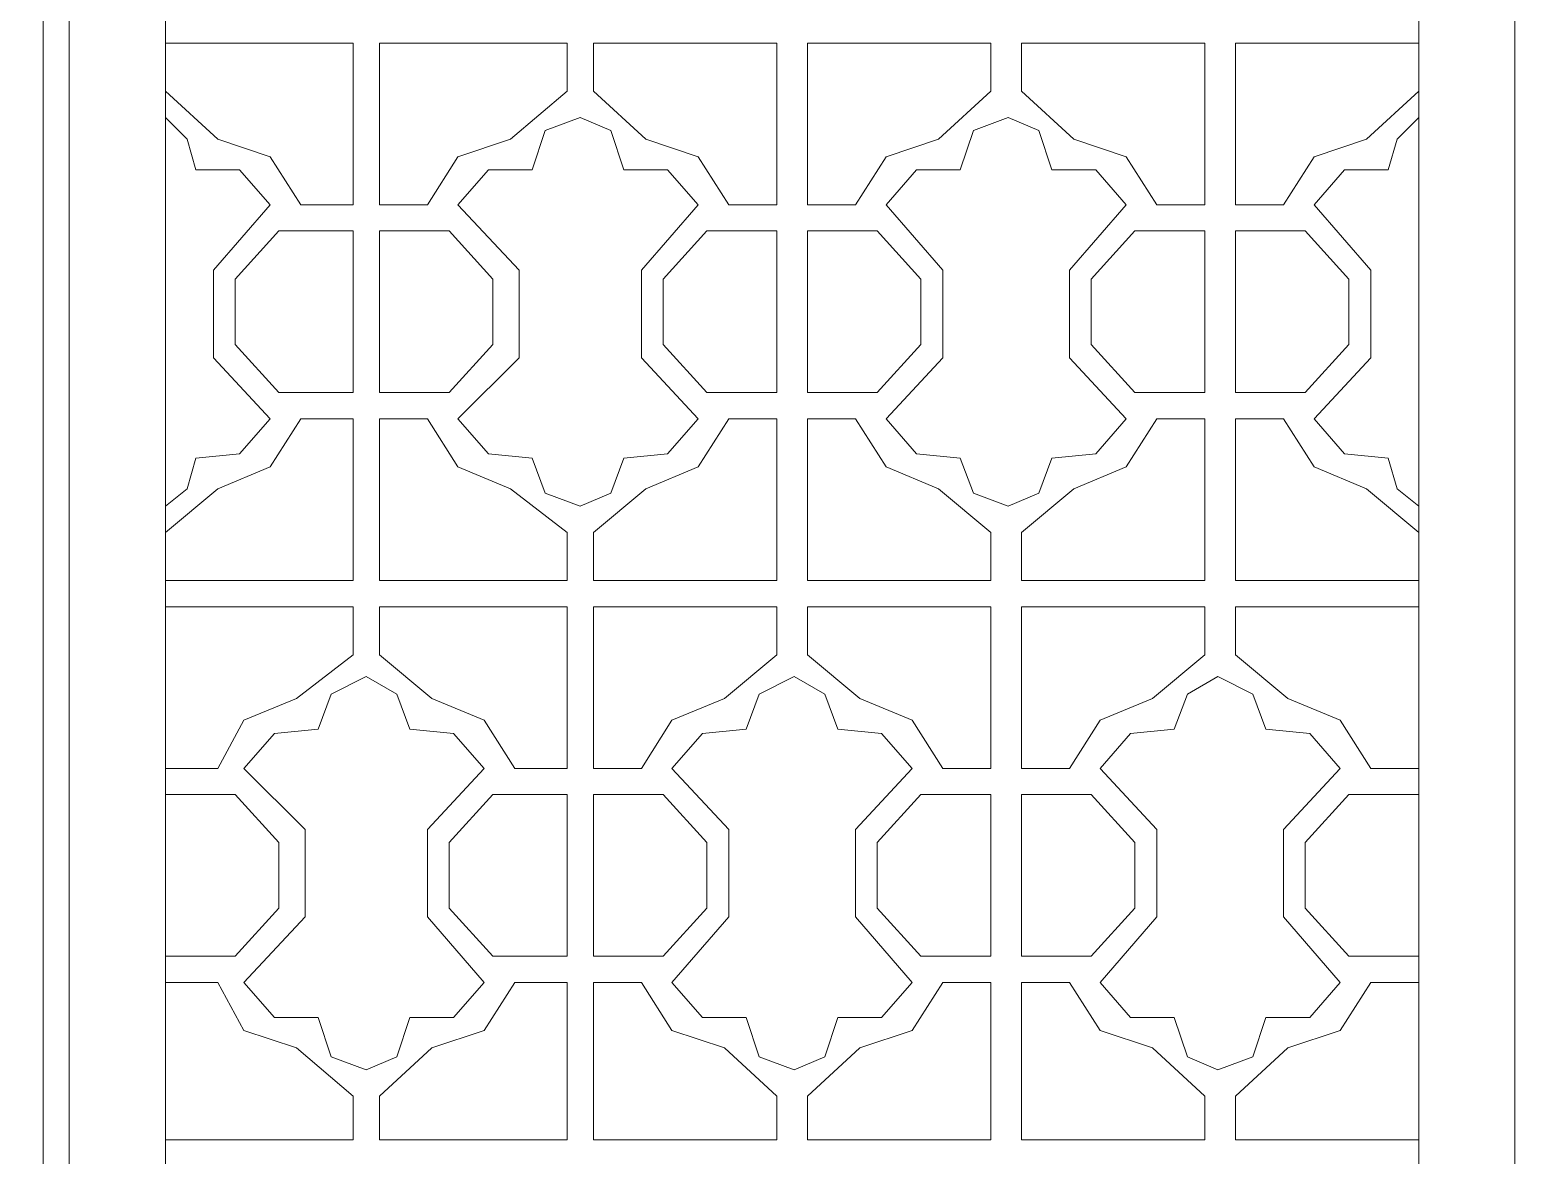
# Model space of a CAD drawing. Header units: centimetres. Extents: x -9.2 to 10.9, y -11.6 to 10.5.
# Drawn here: x -2.19 to 3.8, y -4.84 to -0.34 of the extents above; entities that cross this region are included whole.
import ezdxf

# ---------------------------------------------------------------- set-up
doc = ezdxf.new("R2010")
doc.units = ezdxf.units.CM
doc.header["$MEASUREMENT"] = 0
doc.layers.add('layer 1', color=7, linetype='Continuous')

msp = doc.modelspace()

# ---------------------------------------------------------------- linework, layer by layer
at = {"layer": 'layer 1', "color": 250, "lineweight": 0}
for points, knots in [([(-9.19759, 10.45281), (-9.19759, 10.45281), (10.90362, 10.45281), (10.90362, 10.45281), (10.90362, 10.45281), (10.90362, 10.45281), (10.90362, -11.56967), (10.90362, -11.56967), (10.90362, -11.56967), (10.90362, -11.56967), (-9.19759, -11.56967), (-9.19759, -11.56967), (-9.19759, -11.56967), (-9.19759, -11.56967), (-9.19759, 10.45281), (-9.19759, 10.45281)], [0, 0, 0, 0, 0.25, 0.25, 0.25, 0.25, 0.5, 0.5, 0.5, 0.5, 0.75, 0.75, 0.75, 0.75, 1, 1, 1, 1]), ([(-8.98821, 10.2432), (-8.98821, 10.2432), (10.69401, 10.2432), (10.69401, 10.2432), (10.69401, 10.2432), (10.69401, 10.2432), (10.69401, -11.36006), (10.69401, -11.36006), (10.69401, -11.36006), (10.69401, -11.36006), (-8.98821, -11.36006), (-8.98821, -11.36006), (-8.98821, -11.36006), (-8.98821, -11.36006), (-8.98821, 10.2432), (-8.98821, 10.2432)], [0, 0, 0, 0, 0.25, 0.25, 0.25, 0.25, 0.5, 0.5, 0.5, 0.5, 0.75, 0.75, 0.75, 0.75, 1, 1, 1, 1]), ([(-8.34187, 9.59709), (-8.34187, 9.59709), (10.0479, 9.59709), (10.0479, 9.59709), (10.0479, 9.59709), (10.0479, 9.59709), (10.0479, -10.71372), (10.0479, -10.71372), (10.0479, -10.71372), (10.0479, -10.71372), (-8.34187, -10.71372), (-8.34187, -10.71372), (-8.34187, -10.71372), (-8.34187, -10.71372), (-8.34187, 9.59709), (-8.34187, 9.59709)], [0, 0, 0, 0, 0.25, 0.25, 0.25, 0.25, 0.5, 0.5, 0.5, 0.5, 0.75, 0.75, 0.75, 0.75, 1, 1, 1, 1]), ([(-2.14223, -10.50434), (-2.14223, -10.50434), (-2.14223, 9.38748), (-2.14223, 9.38748), (-2.14223, 9.38748), (-2.14223, 9.38748), (-8.13249, 9.38748), (-8.13249, 9.38748), (-8.13249, 9.38748), (-8.13249, 9.38748), (-8.13249, -10.50434), (-8.13249, -10.50434), (-8.13249, -10.50434), (-8.13249, -10.50434), (-2.14223, -10.50434), (-2.14223, -10.50434)], [0, 0, 0, 0, 0.25, 0.25, 0.25, 0.25, 0.5, 0.5, 0.5, 0.5, 0.75, 0.75, 0.75, 0.75, 1, 1, 1, 1]), ([(-2.14223, -10.50434), (-2.14223, -10.50434), (-2.14223, 9.38748), (-2.14223, 9.38748), (-2.14223, 9.38748), (-2.14223, 9.38748), (3.84803, 9.38748), (3.84803, 9.38748), (3.84803, 9.38748), (3.84803, 9.38748), (3.84803, -10.50434), (3.84803, -10.50434), (3.84803, -10.50434), (3.84803, -10.50434), (-2.14223, -10.50434), (-2.14223, -10.50434)], [0, 0, 0, 0, 0.25, 0.25, 0.25, 0.25, 0.5, 0.5, 0.5, 0.5, 0.75, 0.75, 0.75, 0.75, 1, 1, 1, 1]), ([(3.74322, -10.39953), (3.74322, -10.39953), (-2.03742, -10.39953), (-2.03742, -10.39953), (-2.03742, -10.39953), (-2.03742, -10.39953), (-2.03742, 9.28268), (-2.03742, 9.28268), (-2.03742, 9.28268), (-2.03742, 9.28268), (3.74322, 9.28268), (3.74322, 9.28268), (3.74322, 9.28268), (3.74322, 9.28268), (3.74322, -10.39953), (3.74322, -10.39953)], [0, 0, 0, 0, 0.25, 0.25, 0.25, 0.25, 0.5, 0.5, 0.5, 0.5, 0.75, 0.75, 0.75, 0.75, 1, 1, 1, 1]), ([(-1.65321, -1.1435), (-1.65321, -1.1435), (-1.65321, 7.08222), (-1.65321, 7.08222), (-1.65321, 7.08222), (-1.65321, 7.08222), (3.35901, 7.08222), (3.35901, 7.08222), (3.35901, 7.08222), (3.35901, 7.08222), (3.35901, -1.1435), (3.35901, -1.1435), (3.35901, -1.1435), (3.35901, -1.1435), (3.35901, -10.03283), (3.35901, -10.03283), (3.35901, -10.03283), (3.35901, -10.03283), (-1.65321, -10.03283), (-1.65321, -10.03283), (-1.65321, -10.03283), (-1.65321, -10.03283), (-1.65321, -1.1435), (-1.65321, -1.1435)], [0, 0, 0, 0, 0.1666667, 0.1666667, 0.1666667, 0.1666667, 0.3333333, 0.3333333, 0.3333333, 0.3333333, 0.5, 0.5, 0.5, 0.5, 0.6666667, 0.6666667, 0.6666667, 0.6666667, 0.8333333, 0.8333333, 0.8333333, 0.8333333, 1, 1, 1, 1]), ([(-1.65321, -0.39258), (-1.65321, -0.39258), (-0.9023, -0.39258), (-0.9023, -0.39258), (-0.9023, -0.39258), (-0.9023, -0.39258), (-0.9023, -1.03869), (-0.9023, -1.03869), (-0.9023, -1.03869), (-0.9023, -1.03869), (-1.11169, -1.03869), (-1.11169, -1.03869), (-1.11169, -1.03869), (-1.11169, -1.03869), (-1.234, -0.84659), (-1.234, -0.84659), (-1.234, -0.84659), (-1.234, -0.84659), (-1.4436, -0.77679), (-1.4436, -0.77679), (-1.4436, -0.77679), (-1.4436, -0.77679), (-1.65321, -0.58469), (-1.65321, -0.58469)], [0, 0, 0, 0, 0.1666667, 0.1666667, 0.1666667, 0.1666667, 0.3333333, 0.3333333, 0.3333333, 0.3333333, 0.5, 0.5, 0.5, 0.5, 0.6666667, 0.6666667, 0.6666667, 0.6666667, 0.8333333, 0.8333333, 0.8333333, 0.8333333, 1, 1, 1, 1]), ([(3.35901, -0.39258), (3.35901, -0.39258), (2.6256, -0.39258), (2.6256, -0.39258), (2.6256, -0.39258), (2.6256, -0.39258), (2.6256, -1.03869), (2.6256, -1.03869), (2.6256, -1.03869), (2.6256, -1.03869), (2.81771, -1.03869), (2.81771, -1.03869)], [0, 0, 0, 0, 0.3333333, 0.3333333, 0.3333333, 0.3333333, 0.6666667, 0.6666667, 0.6666667, 0.6666667, 1, 1, 1, 1]), ([(-1.234, -1.03869), (-1.234, -1.03869), (-1.35631, -0.89888), (-1.35631, -0.89888), (-1.35631, -0.89888), (-1.35631, -0.89888), (-1.5309, -0.89888), (-1.5309, -0.89888), (-1.5309, -0.89888), (-1.5309, -0.89888), (-1.56591, -0.77679), (-1.56591, -0.77679), (-1.56591, -0.77679), (-1.56591, -0.77679), (-1.65321, -0.68949), (-1.65321, -0.68949)], [0, 0, 0, 0, 0.25, 0.25, 0.25, 0.25, 0.5, 0.5, 0.5, 0.5, 0.75, 0.75, 0.75, 0.75, 1, 1, 1, 1]), ([(0.00593, -0.68949), (0.00593, -0.68949), (-0.13388, -0.74178), (-0.13388, -0.74178), (-0.13388, -0.74178), (-0.13388, -0.74178), (-0.18617, -0.89888), (-0.18617, -0.89888)], [0, 0, 0, 0, 0.5, 0.5, 0.5, 0.5, 1, 1, 1, 1]), ([(0.18053, -0.89888), (0.18053, -0.89888), (0.12824, -0.74178), (0.12824, -0.74178), (0.12824, -0.74178), (0.12824, -0.74178), (0.00593, -0.68949), (0.00593, -0.68949)], [0, 0, 0, 0, 0.5, 0.5, 0.5, 0.5, 1, 1, 1, 1]), ([(1.71737, -0.68949), (1.71737, -0.68949), (1.57778, -0.74178), (1.57778, -0.74178), (1.57778, -0.74178), (1.57778, -0.74178), (1.52527, -0.89888), (1.52527, -0.89888)], [0, 0, 0, 0, 0.5, 0.5, 0.5, 0.5, 1, 1, 1, 1]), ([(1.89197, -0.89888), (1.89197, -0.89888), (1.83968, -0.74178), (1.83968, -0.74178), (1.83968, -0.74178), (1.83968, -0.74178), (1.71737, -0.68949), (1.71737, -0.68949)], [0, 0, 0, 0, 0.5, 0.5, 0.5, 0.5, 1, 1, 1, 1]), ([(3.35901, -0.68949), (3.35901, -0.68949), (3.27171, -0.77679), (3.27171, -0.77679), (3.27171, -0.77679), (3.27171, -0.77679), (3.2367, -0.89888), (3.2367, -0.89888)], [0, 0, 0, 0, 0.5, 0.5, 0.5, 0.5, 1, 1, 1, 1]), ([(-0.27347, -0.77679), (-0.27347, -0.77679), (-0.48308, -0.84659), (-0.48308, -0.84659), (-0.48308, -0.84659), (-0.48308, -0.84659), (-0.60539, -1.03869), (-0.60539, -1.03869)], [0, 0, 0, 0, 0.5, 0.5, 0.5, 0.5, 1, 1, 1, 1]), ([(0.59975, -1.03869), (0.59975, -1.03869), (0.47744, -0.84659), (0.47744, -0.84659), (0.47744, -0.84659), (0.47744, -0.84659), (0.26783, -0.77679), (0.26783, -0.77679)], [0, 0, 0, 0, 0.5, 0.5, 0.5, 0.5, 1, 1, 1, 1]), ([(1.43797, -0.77679), (1.43797, -0.77679), (1.22836, -0.84659), (1.22836, -0.84659), (1.22836, -0.84659), (1.22836, -0.84659), (1.10605, -1.03869), (1.10605, -1.03869)], [0, 0, 0, 0, 0.5, 0.5, 0.5, 0.5, 1, 1, 1, 1]), ([(2.31119, -1.03869), (2.31119, -1.03869), (2.18888, -0.84659), (2.18888, -0.84659), (2.18888, -0.84659), (2.18888, -0.84659), (1.97927, -0.77679), (1.97927, -0.77679)], [0, 0, 0, 0, 0.5, 0.5, 0.5, 0.5, 1, 1, 1, 1]), ([(3.1494, -0.77679), (3.1494, -0.77679), (2.9398, -0.84659), (2.9398, -0.84659), (2.9398, -0.84659), (2.9398, -0.84659), (2.81771, -1.03869), (2.81771, -1.03869)], [0, 0, 0, 0, 0.5, 0.5, 0.5, 0.5, 1, 1, 1, 1]), ([(-0.18617, -0.89888), (-0.18617, -0.89888), (-0.36077, -0.89888), (-0.36077, -0.89888), (-0.36077, -0.89888), (-0.36077, -0.89888), (-0.48308, -1.03869), (-0.48308, -1.03869)], [0, 0, 0, 0, 0.5, 0.5, 0.5, 0.5, 1, 1, 1, 1]), ([(0.47744, -1.03869), (0.47744, -1.03869), (0.35513, -0.89888), (0.35513, -0.89888), (0.35513, -0.89888), (0.35513, -0.89888), (0.18053, -0.89888), (0.18053, -0.89888)], [0, 0, 0, 0, 0.5, 0.5, 0.5, 0.5, 1, 1, 1, 1]), ([(1.52527, -0.89888), (1.52527, -0.89888), (1.35067, -0.89888), (1.35067, -0.89888), (1.35067, -0.89888), (1.35067, -0.89888), (1.22836, -1.03869), (1.22836, -1.03869)], [0, 0, 0, 0, 0.5, 0.5, 0.5, 0.5, 1, 1, 1, 1]), ([(2.18888, -1.03869), (2.18888, -1.03869), (2.0668, -0.89888), (2.0668, -0.89888), (2.0668, -0.89888), (2.0668, -0.89888), (1.89197, -0.89888), (1.89197, -0.89888)], [0, 0, 0, 0, 0.5, 0.5, 0.5, 0.5, 1, 1, 1, 1]), ([(3.2367, -0.89888), (3.2367, -0.89888), (3.0621, -0.89888), (3.0621, -0.89888), (3.0621, -0.89888), (3.0621, -0.89888), (2.9398, -1.03869), (2.9398, -1.03869)], [0, 0, 0, 0, 0.5, 0.5, 0.5, 0.5, 1, 1, 1, 1]), ([(-1.234, -1.03869), (-1.234, -1.03869), (-1.46111, -1.30059), (-1.46111, -1.30059), (-1.46111, -1.30059), (-1.46111, -1.30059), (-1.46111, -1.65001), (-1.46111, -1.65001), (-1.46111, -1.65001), (-1.46111, -1.65001), (-1.234, -1.89441), (-1.234, -1.89441)], [0, 0, 0, 0, 0.3333333, 0.3333333, 0.3333333, 0.3333333, 0.6666667, 0.6666667, 0.6666667, 0.6666667, 1, 1, 1, 1]), ([(-0.48308, -1.89441), (-0.48308, -1.89441), (-0.23869, -1.65001), (-0.23869, -1.65001), (-0.23869, -1.65001), (-0.23869, -1.65001), (-0.23869, -1.30059), (-0.23869, -1.30059), (-0.23869, -1.30059), (-0.23869, -1.30059), (-0.48308, -1.03869), (-0.48308, -1.03869)], [0, 0, 0, 0, 0.3333333, 0.3333333, 0.3333333, 0.3333333, 0.6666667, 0.6666667, 0.6666667, 0.6666667, 1, 1, 1, 1]), ([(0.47744, -1.03869), (0.47744, -1.03869), (0.25033, -1.30059), (0.25033, -1.30059), (0.25033, -1.30059), (0.25033, -1.30059), (0.25033, -1.65001), (0.25033, -1.65001), (0.25033, -1.65001), (0.25033, -1.65001), (0.47744, -1.89441), (0.47744, -1.89441)], [0, 0, 0, 0, 0.3333333, 0.3333333, 0.3333333, 0.3333333, 0.6666667, 0.6666667, 0.6666667, 0.6666667, 1, 1, 1, 1]), ([(1.22836, -1.89441), (1.22836, -1.89441), (1.45547, -1.65001), (1.45547, -1.65001), (1.45547, -1.65001), (1.45547, -1.65001), (1.45547, -1.30059), (1.45547, -1.30059), (1.45547, -1.30059), (1.45547, -1.30059), (1.22836, -1.03869), (1.22836, -1.03869)], [0, 0, 0, 0, 0.3333333, 0.3333333, 0.3333333, 0.3333333, 0.6666667, 0.6666667, 0.6666667, 0.6666667, 1, 1, 1, 1]), ([(2.18888, -1.03869), (2.18888, -1.03869), (1.96199, -1.30059), (1.96199, -1.30059), (1.96199, -1.30059), (1.96199, -1.30059), (1.96199, -1.65001), (1.96199, -1.65001), (1.96199, -1.65001), (1.96199, -1.65001), (2.18888, -1.89441), (2.18888, -1.89441)], [0, 0, 0, 0, 0.3333333, 0.3333333, 0.3333333, 0.3333333, 0.6666667, 0.6666667, 0.6666667, 0.6666667, 1, 1, 1, 1]), ([(2.9398, -1.89441), (2.9398, -1.89441), (3.16691, -1.65001), (3.16691, -1.65001), (3.16691, -1.65001), (3.16691, -1.65001), (3.16691, -1.30059), (3.16691, -1.30059), (3.16691, -1.30059), (3.16691, -1.30059), (2.9398, -1.03869), (2.9398, -1.03869)], [0, 0, 0, 0, 0.3333333, 0.3333333, 0.3333333, 0.3333333, 0.6666667, 0.6666667, 0.6666667, 0.6666667, 1, 1, 1, 1]), ([(-1.19921, -1.1435), (-1.19921, -1.1435), (-1.37381, -1.3356), (-1.37381, -1.3356), (-1.37381, -1.3356), (-1.37381, -1.3356), (-1.37381, -1.5975), (-1.37381, -1.5975), (-1.37381, -1.5975), (-1.37381, -1.5975), (-1.19921, -1.78961), (-1.19921, -1.78961)], [0, 0, 0, 0, 0.3333333, 0.3333333, 0.3333333, 0.3333333, 0.6666667, 0.6666667, 0.6666667, 0.6666667, 1, 1, 1, 1]), ([(-0.51809, -1.78961), (-0.51809, -1.78961), (-0.34327, -1.5975), (-0.34327, -1.5975), (-0.34327, -1.5975), (-0.34327, -1.5975), (-0.34327, -1.3356), (-0.34327, -1.3356), (-0.34327, -1.3356), (-0.34327, -1.3356), (-0.51809, -1.1435), (-0.51809, -1.1435)], [0, 0, 0, 0, 0.3333333, 0.3333333, 0.3333333, 0.3333333, 0.6666667, 0.6666667, 0.6666667, 0.6666667, 1, 1, 1, 1]), ([(0.51245, -1.1435), (0.51245, -1.1435), (0.33763, -1.3356), (0.33763, -1.3356), (0.33763, -1.3356), (0.33763, -1.3356), (0.33763, -1.5975), (0.33763, -1.5975), (0.33763, -1.5975), (0.33763, -1.5975), (0.51245, -1.78961), (0.51245, -1.78961)], [0, 0, 0, 0, 0.3333333, 0.3333333, 0.3333333, 0.3333333, 0.6666667, 0.6666667, 0.6666667, 0.6666667, 1, 1, 1, 1]), ([(1.19357, -1.78961), (1.19357, -1.78961), (1.36817, -1.5975), (1.36817, -1.5975), (1.36817, -1.5975), (1.36817, -1.5975), (1.36817, -1.3356), (1.36817, -1.3356), (1.36817, -1.3356), (1.36817, -1.3356), (1.19357, -1.1435), (1.19357, -1.1435)], [0, 0, 0, 0, 0.3333333, 0.3333333, 0.3333333, 0.3333333, 0.6666667, 0.6666667, 0.6666667, 0.6666667, 1, 1, 1, 1]), ([(2.22389, -1.1435), (2.22389, -1.1435), (2.04929, -1.3356), (2.04929, -1.3356), (2.04929, -1.3356), (2.04929, -1.3356), (2.04929, -1.5975), (2.04929, -1.5975), (2.04929, -1.5975), (2.04929, -1.5975), (2.22389, -1.78961), (2.22389, -1.78961)], [0, 0, 0, 0, 0.3333333, 0.3333333, 0.3333333, 0.3333333, 0.6666667, 0.6666667, 0.6666667, 0.6666667, 1, 1, 1, 1]), ([(2.90501, -1.78961), (2.90501, -1.78961), (3.07961, -1.5975), (3.07961, -1.5975), (3.07961, -1.5975), (3.07961, -1.5975), (3.07961, -1.3356), (3.07961, -1.3356), (3.07961, -1.3356), (3.07961, -1.3356), (2.90501, -1.1435), (2.90501, -1.1435)], [0, 0, 0, 0, 0.3333333, 0.3333333, 0.3333333, 0.3333333, 0.6666667, 0.6666667, 0.6666667, 0.6666667, 1, 1, 1, 1]), ([(-1.65321, -2.34841), (-1.65321, -2.34841), (-1.4436, -2.17381), (-1.4436, -2.17381), (-1.4436, -2.17381), (-1.4436, -2.17381), (-1.234, -2.08651), (-1.234, -2.08651), (-1.234, -2.08651), (-1.234, -2.08651), (-1.11169, -1.89441), (-1.11169, -1.89441), (-1.11169, -1.89441), (-1.11169, -1.89441), (-0.9023, -1.89441), (-0.9023, -1.89441), (-0.9023, -1.89441), (-0.9023, -1.89441), (-0.9023, -2.54052), (-0.9023, -2.54052), (-0.9023, -2.54052), (-0.9023, -2.54052), (-1.65321, -2.54052), (-1.65321, -2.54052)], [0, 0, 0, 0, 0.1666667, 0.1666667, 0.1666667, 0.1666667, 0.3333333, 0.3333333, 0.3333333, 0.3333333, 0.5, 0.5, 0.5, 0.5, 0.6666667, 0.6666667, 0.6666667, 0.6666667, 0.8333333, 0.8333333, 0.8333333, 0.8333333, 1, 1, 1, 1]), ([(-1.65321, -2.24361), (-1.65321, -2.24361), (-1.56591, -2.17381), (-1.56591, -2.17381), (-1.56591, -2.17381), (-1.56591, -2.17381), (-1.5309, -2.0515), (-1.5309, -2.0515), (-1.5309, -2.0515), (-1.5309, -2.0515), (-1.35631, -2.03422), (-1.35631, -2.03422), (-1.35631, -2.03422), (-1.35631, -2.03422), (-1.234, -1.89441), (-1.234, -1.89441)], [0, 0, 0, 0, 0.25, 0.25, 0.25, 0.25, 0.5, 0.5, 0.5, 0.5, 0.75, 0.75, 0.75, 0.75, 1, 1, 1, 1]), ([(-0.60539, -1.89441), (-0.60539, -1.89441), (-0.48308, -2.08651), (-0.48308, -2.08651), (-0.48308, -2.08651), (-0.48308, -2.08651), (-0.27347, -2.17381), (-0.27347, -2.17381)], [0, 0, 0, 0, 0.5, 0.5, 0.5, 0.5, 1, 1, 1, 1]), ([(-0.48308, -1.89441), (-0.48308, -1.89441), (-0.36077, -2.03422), (-0.36077, -2.03422), (-0.36077, -2.03422), (-0.36077, -2.03422), (-0.18617, -2.0515), (-0.18617, -2.0515)], [0, 0, 0, 0, 0.5, 0.5, 0.5, 0.5, 1, 1, 1, 1]), ([(0.18053, -2.0515), (0.18053, -2.0515), (0.35513, -2.03422), (0.35513, -2.03422), (0.35513, -2.03422), (0.35513, -2.03422), (0.47744, -1.89441), (0.47744, -1.89441)], [0, 0, 0, 0, 0.5, 0.5, 0.5, 0.5, 1, 1, 1, 1]), ([(0.26783, -2.17381), (0.26783, -2.17381), (0.47744, -2.08651), (0.47744, -2.08651), (0.47744, -2.08651), (0.47744, -2.08651), (0.59975, -1.89441), (0.59975, -1.89441)], [0, 0, 0, 0, 0.5, 0.5, 0.5, 0.5, 1, 1, 1, 1]), ([(1.10605, -1.89441), (1.10605, -1.89441), (1.22836, -2.08651), (1.22836, -2.08651), (1.22836, -2.08651), (1.22836, -2.08651), (1.43797, -2.17381), (1.43797, -2.17381)], [0, 0, 0, 0, 0.5, 0.5, 0.5, 0.5, 1, 1, 1, 1]), ([(1.22836, -1.89441), (1.22836, -1.89441), (1.35067, -2.03422), (1.35067, -2.03422), (1.35067, -2.03422), (1.35067, -2.03422), (1.52527, -2.0515), (1.52527, -2.0515)], [0, 0, 0, 0, 0.5, 0.5, 0.5, 0.5, 1, 1, 1, 1]), ([(1.89197, -2.0515), (1.89197, -2.0515), (2.0668, -2.03422), (2.0668, -2.03422), (2.0668, -2.03422), (2.0668, -2.03422), (2.18888, -1.89441), (2.18888, -1.89441)], [0, 0, 0, 0, 0.5, 0.5, 0.5, 0.5, 1, 1, 1, 1]), ([(1.97927, -2.17381), (1.97927, -2.17381), (2.18888, -2.08651), (2.18888, -2.08651), (2.18888, -2.08651), (2.18888, -2.08651), (2.31119, -1.89441), (2.31119, -1.89441)], [0, 0, 0, 0, 0.5, 0.5, 0.5, 0.5, 1, 1, 1, 1]), ([(2.81771, -1.89441), (2.81771, -1.89441), (2.6256, -1.89441), (2.6256, -1.89441), (2.6256, -1.89441), (2.6256, -1.89441), (2.6256, -2.54052), (2.6256, -2.54052), (2.6256, -2.54052), (2.6256, -2.54052), (3.35901, -2.54052), (3.35901, -2.54052)], [0, 0, 0, 0, 0.3333333, 0.3333333, 0.3333333, 0.3333333, 0.6666667, 0.6666667, 0.6666667, 0.6666667, 1, 1, 1, 1]), ([(2.81771, -1.89441), (2.81771, -1.89441), (2.9398, -2.08651), (2.9398, -2.08651), (2.9398, -2.08651), (2.9398, -2.08651), (3.1494, -2.17381), (3.1494, -2.17381)], [0, 0, 0, 0, 0.5, 0.5, 0.5, 0.5, 1, 1, 1, 1]), ([(2.9398, -1.89441), (2.9398, -1.89441), (3.0621, -2.03422), (3.0621, -2.03422), (3.0621, -2.03422), (3.0621, -2.03422), (3.2367, -2.0515), (3.2367, -2.0515)], [0, 0, 0, 0, 0.5, 0.5, 0.5, 0.5, 1, 1, 1, 1]), ([(-0.18617, -2.0515), (-0.18617, -2.0515), (-0.13388, -2.19132), (-0.13388, -2.19132), (-0.13388, -2.19132), (-0.13388, -2.19132), (0.00593, -2.24361), (0.00593, -2.24361)], [0, 0, 0, 0, 0.5, 0.5, 0.5, 0.5, 1, 1, 1, 1]), ([(0.00593, -2.24361), (0.00593, -2.24361), (0.12824, -2.19132), (0.12824, -2.19132), (0.12824, -2.19132), (0.12824, -2.19132), (0.18053, -2.0515), (0.18053, -2.0515)], [0, 0, 0, 0, 0.5, 0.5, 0.5, 0.5, 1, 1, 1, 1]), ([(1.52527, -2.0515), (1.52527, -2.0515), (1.57778, -2.19132), (1.57778, -2.19132), (1.57778, -2.19132), (1.57778, -2.19132), (1.71737, -2.24361), (1.71737, -2.24361)], [0, 0, 0, 0, 0.5, 0.5, 0.5, 0.5, 1, 1, 1, 1]), ([(1.71737, -2.24361), (1.71737, -2.24361), (1.83968, -2.19132), (1.83968, -2.19132), (1.83968, -2.19132), (1.83968, -2.19132), (1.89197, -2.0515), (1.89197, -2.0515)], [0, 0, 0, 0, 0.5, 0.5, 0.5, 0.5, 1, 1, 1, 1]), ([(3.2367, -2.0515), (3.2367, -2.0515), (3.27171, -2.17381), (3.27171, -2.17381), (3.27171, -2.17381), (3.27171, -2.17381), (3.35901, -2.24361), (3.35901, -2.24361)], [0, 0, 0, 0, 0.5, 0.5, 0.5, 0.5, 1, 1, 1, 1]), ([(-0.84979, -2.92473), (-0.84979, -2.92473), (-0.9896, -2.99475), (-0.9896, -2.99475), (-0.9896, -2.99475), (-0.9896, -2.99475), (-1.04189, -3.13434), (-1.04189, -3.13434)], [0, 0, 0, 0, 0.5, 0.5, 0.5, 0.5, 1, 1, 1, 1]), ([(-0.67519, -3.13434), (-0.67519, -3.13434), (-0.72748, -2.99475), (-0.72748, -2.99475), (-0.72748, -2.99475), (-0.72748, -2.99475), (-0.84979, -2.92473), (-0.84979, -2.92473)], [0, 0, 0, 0, 0.5, 0.5, 0.5, 0.5, 1, 1, 1, 1]), ([(0.86165, -2.92473), (0.86165, -2.92473), (0.72184, -2.99475), (0.72184, -2.99475), (0.72184, -2.99475), (0.72184, -2.99475), (0.66955, -3.13434), (0.66955, -3.13434)], [0, 0, 0, 0, 0.5, 0.5, 0.5, 0.5, 1, 1, 1, 1]), ([(1.03625, -3.13434), (1.03625, -3.13434), (0.98396, -2.99475), (0.98396, -2.99475), (0.98396, -2.99475), (0.98396, -2.99475), (0.86165, -2.92473), (0.86165, -2.92473)], [0, 0, 0, 0, 0.5, 0.5, 0.5, 0.5, 1, 1, 1, 1]), ([(2.55559, -2.92473), (2.55559, -2.92473), (2.4335, -2.99475), (2.4335, -2.99475), (2.4335, -2.99475), (2.4335, -2.99475), (2.38099, -3.13434), (2.38099, -3.13434)], [0, 0, 0, 0, 0.5, 0.5, 0.5, 0.5, 1, 1, 1, 1]), ([(2.74769, -3.13434), (2.74769, -3.13434), (2.6954, -2.99475), (2.6954, -2.99475), (2.6954, -2.99475), (2.6954, -2.99475), (2.55559, -2.92473), (2.55559, -2.92473)], [0, 0, 0, 0, 0.5, 0.5, 0.5, 0.5, 1, 1, 1, 1]), ([(-1.12919, -3.01203), (-1.12919, -3.01203), (-1.3388, -3.09955), (-1.3388, -3.09955), (-1.3388, -3.09955), (-1.3388, -3.09955), (-1.4436, -3.29166), (-1.4436, -3.29166)], [0, 0, 0, 0, 0.5, 0.5, 0.5, 0.5, 1, 1, 1, 1]), ([(-0.25597, -3.29166), (-0.25597, -3.29166), (-0.37828, -3.09955), (-0.37828, -3.09955), (-0.37828, -3.09955), (-0.37828, -3.09955), (-0.58789, -3.01203), (-0.58789, -3.01203)], [0, 0, 0, 0, 0.5, 0.5, 0.5, 0.5, 1, 1, 1, 1]), ([(0.58225, -3.01203), (0.58225, -3.01203), (0.37264, -3.09955), (0.37264, -3.09955), (0.37264, -3.09955), (0.37264, -3.09955), (0.25033, -3.29166), (0.25033, -3.29166)], [0, 0, 0, 0, 0.5, 0.5, 0.5, 0.5, 1, 1, 1, 1]), ([(1.45547, -3.29166), (1.45547, -3.29166), (1.33316, -3.09955), (1.33316, -3.09955), (1.33316, -3.09955), (1.33316, -3.09955), (1.12355, -3.01203), (1.12355, -3.01203)], [0, 0, 0, 0, 0.5, 0.5, 0.5, 0.5, 1, 1, 1, 1]), ([(2.29369, -3.01203), (2.29369, -3.01203), (2.08408, -3.09955), (2.08408, -3.09955), (2.08408, -3.09955), (2.08408, -3.09955), (1.96199, -3.29166), (1.96199, -3.29166)], [0, 0, 0, 0, 0.5, 0.5, 0.5, 0.5, 1, 1, 1, 1]), ([(3.16691, -3.29166), (3.16691, -3.29166), (3.0446, -3.09955), (3.0446, -3.09955), (3.0446, -3.09955), (3.0446, -3.09955), (2.83521, -3.01203), (2.83521, -3.01203)], [0, 0, 0, 0, 0.5, 0.5, 0.5, 0.5, 1, 1, 1, 1]), ([(-1.04189, -3.13434), (-1.04189, -3.13434), (-1.21649, -3.15184), (-1.21649, -3.15184), (-1.21649, -3.15184), (-1.21649, -3.15184), (-1.3388, -3.29166), (-1.3388, -3.29166)], [0, 0, 0, 0, 0.5, 0.5, 0.5, 0.5, 1, 1, 1, 1]), ([(-0.37828, -3.29166), (-0.37828, -3.29166), (-0.50059, -3.15184), (-0.50059, -3.15184), (-0.50059, -3.15184), (-0.50059, -3.15184), (-0.67519, -3.13434), (-0.67519, -3.13434)], [0, 0, 0, 0, 0.5, 0.5, 0.5, 0.5, 1, 1, 1, 1]), ([(0.66955, -3.13434), (0.66955, -3.13434), (0.49495, -3.15184), (0.49495, -3.15184), (0.49495, -3.15184), (0.49495, -3.15184), (0.37264, -3.29166), (0.37264, -3.29166)], [0, 0, 0, 0, 0.5, 0.5, 0.5, 0.5, 1, 1, 1, 1]), ([(1.33316, -3.29166), (1.33316, -3.29166), (1.21085, -3.15184), (1.21085, -3.15184), (1.21085, -3.15184), (1.21085, -3.15184), (1.03625, -3.13434), (1.03625, -3.13434)], [0, 0, 0, 0, 0.5, 0.5, 0.5, 0.5, 1, 1, 1, 1]), ([(2.38099, -3.13434), (2.38099, -3.13434), (2.20639, -3.15184), (2.20639, -3.15184), (2.20639, -3.15184), (2.20639, -3.15184), (2.08408, -3.29166), (2.08408, -3.29166)], [0, 0, 0, 0, 0.5, 0.5, 0.5, 0.5, 1, 1, 1, 1]), ([(3.0446, -3.29166), (3.0446, -3.29166), (2.92251, -3.15184), (2.92251, -3.15184), (2.92251, -3.15184), (2.92251, -3.15184), (2.74769, -3.13434), (2.74769, -3.13434)], [0, 0, 0, 0, 0.5, 0.5, 0.5, 0.5, 1, 1, 1, 1]), ([(-1.3388, -4.14738), (-1.3388, -4.14738), (-1.09441, -3.88525), (-1.09441, -3.88525), (-1.09441, -3.88525), (-1.09441, -3.88525), (-1.09441, -3.53605), (-1.09441, -3.53605), (-1.09441, -3.53605), (-1.09441, -3.53605), (-1.3388, -3.29166), (-1.3388, -3.29166)], [0, 0, 0, 0, 0.3333333, 0.3333333, 0.3333333, 0.3333333, 0.6666667, 0.6666667, 0.6666667, 0.6666667, 1, 1, 1, 1]), ([(-0.37828, -3.29166), (-0.37828, -3.29166), (-0.60539, -3.53605), (-0.60539, -3.53605), (-0.60539, -3.53605), (-0.60539, -3.53605), (-0.60539, -3.88525), (-0.60539, -3.88525), (-0.60539, -3.88525), (-0.60539, -3.88525), (-0.37828, -4.14738), (-0.37828, -4.14738)], [0, 0, 0, 0, 0.3333333, 0.3333333, 0.3333333, 0.3333333, 0.6666667, 0.6666667, 0.6666667, 0.6666667, 1, 1, 1, 1]), ([(0.37264, -4.14738), (0.37264, -4.14738), (0.59975, -3.88525), (0.59975, -3.88525), (0.59975, -3.88525), (0.59975, -3.88525), (0.59975, -3.53605), (0.59975, -3.53605), (0.59975, -3.53605), (0.59975, -3.53605), (0.37264, -3.29166), (0.37264, -3.29166)], [0, 0, 0, 0, 0.3333333, 0.3333333, 0.3333333, 0.3333333, 0.6666667, 0.6666667, 0.6666667, 0.6666667, 1, 1, 1, 1]), ([(1.33316, -3.29166), (1.33316, -3.29166), (1.10605, -3.53605), (1.10605, -3.53605), (1.10605, -3.53605), (1.10605, -3.53605), (1.10605, -3.88525), (1.10605, -3.88525), (1.10605, -3.88525), (1.10605, -3.88525), (1.33316, -4.14738), (1.33316, -4.14738)], [0, 0, 0, 0, 0.3333333, 0.3333333, 0.3333333, 0.3333333, 0.6666667, 0.6666667, 0.6666667, 0.6666667, 1, 1, 1, 1]), ([(2.08408, -4.14738), (2.08408, -4.14738), (2.31119, -3.88525), (2.31119, -3.88525), (2.31119, -3.88525), (2.31119, -3.88525), (2.31119, -3.53605), (2.31119, -3.53605), (2.31119, -3.53605), (2.31119, -3.53605), (2.08408, -3.29166), (2.08408, -3.29166)], [0, 0, 0, 0, 0.3333333, 0.3333333, 0.3333333, 0.3333333, 0.6666667, 0.6666667, 0.6666667, 0.6666667, 1, 1, 1, 1]), ([(3.0446, -3.29166), (3.0446, -3.29166), (2.81771, -3.53605), (2.81771, -3.53605), (2.81771, -3.53605), (2.81771, -3.53605), (2.81771, -3.88525), (2.81771, -3.88525), (2.81771, -3.88525), (2.81771, -3.88525), (3.0446, -4.14738), (3.0446, -4.14738)], [0, 0, 0, 0, 0.3333333, 0.3333333, 0.3333333, 0.3333333, 0.6666667, 0.6666667, 0.6666667, 0.6666667, 1, 1, 1, 1]), ([(-1.37381, -4.04257), (-1.37381, -4.04257), (-1.19921, -3.85047), (-1.19921, -3.85047), (-1.19921, -3.85047), (-1.19921, -3.85047), (-1.19921, -3.58834), (-1.19921, -3.58834), (-1.19921, -3.58834), (-1.19921, -3.58834), (-1.37381, -3.39624), (-1.37381, -3.39624)], [0, 0, 0, 0, 0.3333333, 0.3333333, 0.3333333, 0.3333333, 0.6666667, 0.6666667, 0.6666667, 0.6666667, 1, 1, 1, 1]), ([(-0.34327, -3.39624), (-0.34327, -3.39624), (-0.51809, -3.58834), (-0.51809, -3.58834), (-0.51809, -3.58834), (-0.51809, -3.58834), (-0.51809, -3.85047), (-0.51809, -3.85047), (-0.51809, -3.85047), (-0.51809, -3.85047), (-0.34327, -4.04257), (-0.34327, -4.04257)], [0, 0, 0, 0, 0.3333333, 0.3333333, 0.3333333, 0.3333333, 0.6666667, 0.6666667, 0.6666667, 0.6666667, 1, 1, 1, 1]), ([(0.33763, -4.04257), (0.33763, -4.04257), (0.51245, -3.85047), (0.51245, -3.85047), (0.51245, -3.85047), (0.51245, -3.85047), (0.51245, -3.58834), (0.51245, -3.58834), (0.51245, -3.58834), (0.51245, -3.58834), (0.33763, -3.39624), (0.33763, -3.39624)], [0, 0, 0, 0, 0.3333333, 0.3333333, 0.3333333, 0.3333333, 0.6666667, 0.6666667, 0.6666667, 0.6666667, 1, 1, 1, 1]), ([(1.36817, -3.39624), (1.36817, -3.39624), (1.19357, -3.58834), (1.19357, -3.58834), (1.19357, -3.58834), (1.19357, -3.58834), (1.19357, -3.85047), (1.19357, -3.85047), (1.19357, -3.85047), (1.19357, -3.85047), (1.36817, -4.04257), (1.36817, -4.04257)], [0, 0, 0, 0, 0.3333333, 0.3333333, 0.3333333, 0.3333333, 0.6666667, 0.6666667, 0.6666667, 0.6666667, 1, 1, 1, 1]), ([(2.04929, -4.04257), (2.04929, -4.04257), (2.22389, -3.85047), (2.22389, -3.85047), (2.22389, -3.85047), (2.22389, -3.85047), (2.22389, -3.58834), (2.22389, -3.58834), (2.22389, -3.58834), (2.22389, -3.58834), (2.04929, -3.39624), (2.04929, -3.39624)], [0, 0, 0, 0, 0.3333333, 0.3333333, 0.3333333, 0.3333333, 0.6666667, 0.6666667, 0.6666667, 0.6666667, 1, 1, 1, 1]), ([(3.07961, -3.39624), (3.07961, -3.39624), (2.90501, -3.58834), (2.90501, -3.58834), (2.90501, -3.58834), (2.90501, -3.58834), (2.90501, -3.85047), (2.90501, -3.85047), (2.90501, -3.85047), (2.90501, -3.85047), (3.07961, -4.04257), (3.07961, -4.04257)], [0, 0, 0, 0, 0.3333333, 0.3333333, 0.3333333, 0.3333333, 0.6666667, 0.6666667, 0.6666667, 0.6666667, 1, 1, 1, 1]), ([(-1.4436, -4.14738), (-1.4436, -4.14738), (-1.3388, -4.33948), (-1.3388, -4.33948), (-1.3388, -4.33948), (-1.3388, -4.33948), (-1.12919, -4.40928), (-1.12919, -4.40928)], [0, 0, 0, 0, 0.5, 0.5, 0.5, 0.5, 1, 1, 1, 1]), ([(-1.3388, -4.14738), (-1.3388, -4.14738), (-1.21649, -4.28697), (-1.21649, -4.28697), (-1.21649, -4.28697), (-1.21649, -4.28697), (-1.04189, -4.28697), (-1.04189, -4.28697)], [0, 0, 0, 0, 0.5, 0.5, 0.5, 0.5, 1, 1, 1, 1]), ([(-0.67519, -4.28697), (-0.67519, -4.28697), (-0.50059, -4.28697), (-0.50059, -4.28697), (-0.50059, -4.28697), (-0.50059, -4.28697), (-0.37828, -4.14738), (-0.37828, -4.14738)], [0, 0, 0, 0, 0.5, 0.5, 0.5, 0.5, 1, 1, 1, 1]), ([(-0.58789, -4.40928), (-0.58789, -4.40928), (-0.37828, -4.33948), (-0.37828, -4.33948), (-0.37828, -4.33948), (-0.37828, -4.33948), (-0.25597, -4.14738), (-0.25597, -4.14738)], [0, 0, 0, 0, 0.5, 0.5, 0.5, 0.5, 1, 1, 1, 1]), ([(0.25033, -4.14738), (0.25033, -4.14738), (0.37264, -4.33948), (0.37264, -4.33948), (0.37264, -4.33948), (0.37264, -4.33948), (0.58225, -4.40928), (0.58225, -4.40928)], [0, 0, 0, 0, 0.5, 0.5, 0.5, 0.5, 1, 1, 1, 1]), ([(0.37264, -4.14738), (0.37264, -4.14738), (0.49495, -4.28697), (0.49495, -4.28697), (0.49495, -4.28697), (0.49495, -4.28697), (0.66955, -4.28697), (0.66955, -4.28697)], [0, 0, 0, 0, 0.5, 0.5, 0.5, 0.5, 1, 1, 1, 1]), ([(1.03625, -4.28697), (1.03625, -4.28697), (1.21085, -4.28697), (1.21085, -4.28697), (1.21085, -4.28697), (1.21085, -4.28697), (1.33316, -4.14738), (1.33316, -4.14738)], [0, 0, 0, 0, 0.5, 0.5, 0.5, 0.5, 1, 1, 1, 1]), ([(1.12355, -4.40928), (1.12355, -4.40928), (1.33316, -4.33948), (1.33316, -4.33948), (1.33316, -4.33948), (1.33316, -4.33948), (1.45547, -4.14738), (1.45547, -4.14738)], [0, 0, 0, 0, 0.5, 0.5, 0.5, 0.5, 1, 1, 1, 1]), ([(1.96199, -4.14738), (1.96199, -4.14738), (2.08408, -4.33948), (2.08408, -4.33948), (2.08408, -4.33948), (2.08408, -4.33948), (2.29369, -4.40928), (2.29369, -4.40928)], [0, 0, 0, 0, 0.5, 0.5, 0.5, 0.5, 1, 1, 1, 1]), ([(2.08408, -4.14738), (2.08408, -4.14738), (2.20639, -4.28697), (2.20639, -4.28697), (2.20639, -4.28697), (2.20639, -4.28697), (2.38099, -4.28697), (2.38099, -4.28697)], [0, 0, 0, 0, 0.5, 0.5, 0.5, 0.5, 1, 1, 1, 1]), ([(2.74769, -4.28697), (2.74769, -4.28697), (2.92251, -4.28697), (2.92251, -4.28697), (2.92251, -4.28697), (2.92251, -4.28697), (3.0446, -4.14738), (3.0446, -4.14738)], [0, 0, 0, 0, 0.5, 0.5, 0.5, 0.5, 1, 1, 1, 1]), ([(2.83521, -4.40928), (2.83521, -4.40928), (3.0446, -4.33948), (3.0446, -4.33948), (3.0446, -4.33948), (3.0446, -4.33948), (3.16691, -4.14738), (3.16691, -4.14738)], [0, 0, 0, 0, 0.5, 0.5, 0.5, 0.5, 1, 1, 1, 1]), ([(-1.04189, -4.28697), (-1.04189, -4.28697), (-0.9896, -4.44429), (-0.9896, -4.44429), (-0.9896, -4.44429), (-0.9896, -4.44429), (-0.84979, -4.49658), (-0.84979, -4.49658)], [0, 0, 0, 0, 0.5, 0.5, 0.5, 0.5, 1, 1, 1, 1]), ([(-0.84979, -4.49658), (-0.84979, -4.49658), (-0.72748, -4.44429), (-0.72748, -4.44429), (-0.72748, -4.44429), (-0.72748, -4.44429), (-0.67519, -4.28697), (-0.67519, -4.28697)], [0, 0, 0, 0, 0.5, 0.5, 0.5, 0.5, 1, 1, 1, 1]), ([(0.66955, -4.28697), (0.66955, -4.28697), (0.72184, -4.44429), (0.72184, -4.44429), (0.72184, -4.44429), (0.72184, -4.44429), (0.86165, -4.49658), (0.86165, -4.49658)], [0, 0, 0, 0, 0.5, 0.5, 0.5, 0.5, 1, 1, 1, 1]), ([(0.86165, -4.49658), (0.86165, -4.49658), (0.98396, -4.44429), (0.98396, -4.44429), (0.98396, -4.44429), (0.98396, -4.44429), (1.03625, -4.28697), (1.03625, -4.28697)], [0, 0, 0, 0, 0.5, 0.5, 0.5, 0.5, 1, 1, 1, 1]), ([(2.38099, -4.28697), (2.38099, -4.28697), (2.4335, -4.44429), (2.4335, -4.44429), (2.4335, -4.44429), (2.4335, -4.44429), (2.55559, -4.49658), (2.55559, -4.49658)], [0, 0, 0, 0, 0.5, 0.5, 0.5, 0.5, 1, 1, 1, 1]), ([(2.55559, -4.49658), (2.55559, -4.49658), (2.6954, -4.44429), (2.6954, -4.44429), (2.6954, -4.44429), (2.6954, -4.44429), (2.74769, -4.28697), (2.74769, -4.28697)], [0, 0, 0, 0, 0.5, 0.5, 0.5, 0.5, 1, 1, 1, 1])]:
    msp.add_open_spline(points, degree=3, knots=knots, dxfattribs=at)
for points in [[(-0.7975, -0.39258), (-0.7975, -0.39258), (-0.7975, -1.03869), (-0.7975, -1.03869)], [(-0.04658, -0.39258), (-0.04658, -0.39258), (-0.7975, -0.39258), (-0.7975, -0.39258)], [(-0.04658, -0.58469), (-0.04658, -0.58469), (-0.04658, -0.39258), (-0.04658, -0.39258)], [(0.05822, -0.39258), (0.05822, -0.39258), (0.05822, -0.58469), (0.05822, -0.58469)], [(0.79186, -0.39258), (0.79186, -0.39258), (0.05822, -0.39258), (0.05822, -0.39258)], [(0.79186, -1.03869), (0.79186, -1.03869), (0.79186, -0.39258), (0.79186, -0.39258)], [(0.91394, -0.39258), (0.91394, -0.39258), (0.91394, -1.03869), (0.91394, -1.03869)], [(1.64758, -0.39258), (1.64758, -0.39258), (0.91394, -0.39258), (0.91394, -0.39258)], [(1.64758, -0.58469), (1.64758, -0.58469), (1.64758, -0.39258), (1.64758, -0.39258)], [(1.76989, -0.39258), (1.76989, -0.39258), (1.76989, -0.58469), (1.76989, -0.58469)], [(2.5033, -0.39258), (2.5033, -0.39258), (1.76989, -0.39258), (1.76989, -0.39258)], [(2.5033, -1.03869), (2.5033, -1.03869), (2.5033, -0.39258), (2.5033, -0.39258)], [(-0.04658, -0.58469), (-0.04658, -0.58469), (-0.27347, -0.77679), (-0.27347, -0.77679)], [(0.26783, -0.77679), (0.26783, -0.77679), (0.05822, -0.58469), (0.05822, -0.58469)], [(1.64758, -0.58469), (1.64758, -0.58469), (1.43797, -0.77679), (1.43797, -0.77679)], [(1.97927, -0.77679), (1.97927, -0.77679), (1.76989, -0.58469), (1.76989, -0.58469)], [(3.35901, -0.58469), (3.35901, -0.58469), (3.1494, -0.77679), (3.1494, -0.77679)], [(-0.7975, -1.03869), (-0.7975, -1.03869), (-0.60539, -1.03869), (-0.60539, -1.03869)], [(0.59975, -1.03869), (0.59975, -1.03869), (0.79186, -1.03869), (0.79186, -1.03869)], [(0.91394, -1.03869), (0.91394, -1.03869), (1.10605, -1.03869), (1.10605, -1.03869)], [(2.31119, -1.03869), (2.31119, -1.03869), (2.5033, -1.03869), (2.5033, -1.03869)], [(-1.19921, -1.1435), (-1.19921, -1.1435), (-0.9023, -1.1435), (-0.9023, -1.1435)], [(-0.9023, -1.1435), (-0.9023, -1.1435), (-0.9023, -1.78961), (-0.9023, -1.78961)], [(-0.7975, -1.78961), (-0.7975, -1.78961), (-0.7975, -1.1435), (-0.7975, -1.1435)], [(-0.7975, -1.1435), (-0.7975, -1.1435), (-0.51809, -1.1435), (-0.51809, -1.1435)], [(0.79186, -1.1435), (0.79186, -1.1435), (0.51245, -1.1435), (0.51245, -1.1435)], [(0.79186, -1.78961), (0.79186, -1.78961), (0.79186, -1.1435), (0.79186, -1.1435)], [(0.91394, -1.78961), (0.91394, -1.78961), (0.91394, -1.1435), (0.91394, -1.1435)], [(0.91394, -1.1435), (0.91394, -1.1435), (1.19357, -1.1435), (1.19357, -1.1435)], [(2.5033, -1.1435), (2.5033, -1.1435), (2.22389, -1.1435), (2.22389, -1.1435)], [(2.5033, -1.78961), (2.5033, -1.78961), (2.5033, -1.1435), (2.5033, -1.1435)], [(2.90501, -1.1435), (2.90501, -1.1435), (2.6256, -1.1435), (2.6256, -1.1435)], [(2.6256, -1.1435), (2.6256, -1.1435), (2.6256, -1.78961), (2.6256, -1.78961)], [(-0.9023, -1.78961), (-0.9023, -1.78961), (-1.19921, -1.78961), (-1.19921, -1.78961)], [(-0.51809, -1.78961), (-0.51809, -1.78961), (-0.7975, -1.78961), (-0.7975, -1.78961)], [(0.51245, -1.78961), (0.51245, -1.78961), (0.79186, -1.78961), (0.79186, -1.78961)], [(1.19357, -1.78961), (1.19357, -1.78961), (0.91394, -1.78961), (0.91394, -1.78961)], [(2.22389, -1.78961), (2.22389, -1.78961), (2.5033, -1.78961), (2.5033, -1.78961)], [(2.6256, -1.78961), (2.6256, -1.78961), (2.90501, -1.78961), (2.90501, -1.78961)], [(-0.60539, -1.89441), (-0.60539, -1.89441), (-0.7975, -1.89441), (-0.7975, -1.89441)], [(-0.7975, -1.89441), (-0.7975, -1.89441), (-0.7975, -2.54052), (-0.7975, -2.54052)], [(0.59975, -1.89441), (0.59975, -1.89441), (0.79186, -1.89441), (0.79186, -1.89441)], [(0.79186, -1.89441), (0.79186, -1.89441), (0.79186, -2.54052), (0.79186, -2.54052)], [(1.10605, -1.89441), (1.10605, -1.89441), (0.91394, -1.89441), (0.91394, -1.89441)], [(0.91394, -1.89441), (0.91394, -1.89441), (0.91394, -2.54052), (0.91394, -2.54052)], [(2.31119, -1.89441), (2.31119, -1.89441), (2.5033, -1.89441), (2.5033, -1.89441)], [(2.5033, -1.89441), (2.5033, -1.89441), (2.5033, -2.54052), (2.5033, -2.54052)], [(-0.27347, -2.17381), (-0.27347, -2.17381), (-0.04658, -2.34841), (-0.04658, -2.34841)], [(0.05822, -2.34841), (0.05822, -2.34841), (0.26783, -2.17381), (0.26783, -2.17381)], [(1.43797, -2.17381), (1.43797, -2.17381), (1.64758, -2.34841), (1.64758, -2.34841)], [(1.76989, -2.34841), (1.76989, -2.34841), (1.97927, -2.17381), (1.97927, -2.17381)], [(3.1494, -2.17381), (3.1494, -2.17381), (3.35901, -2.34841), (3.35901, -2.34841)], [(-0.04658, -2.54052), (-0.04658, -2.54052), (-0.04658, -2.34841), (-0.04658, -2.34841)], [(0.05822, -2.54052), (0.05822, -2.54052), (0.05822, -2.34841), (0.05822, -2.34841)], [(1.64758, -2.54052), (1.64758, -2.54052), (1.64758, -2.34841), (1.64758, -2.34841)], [(1.76989, -2.54052), (1.76989, -2.54052), (1.76989, -2.34841), (1.76989, -2.34841)], [(-0.7975, -2.54052), (-0.7975, -2.54052), (-0.04658, -2.54052), (-0.04658, -2.54052)], [(0.79186, -2.54052), (0.79186, -2.54052), (0.05822, -2.54052), (0.05822, -2.54052)], [(0.91394, -2.54052), (0.91394, -2.54052), (1.64758, -2.54052), (1.64758, -2.54052)], [(2.5033, -2.54052), (2.5033, -2.54052), (1.76989, -2.54052), (1.76989, -2.54052)], [(-1.65321, -2.64532), (-1.65321, -2.64532), (-1.65321, -3.29166), (-1.65321, -3.29166)], [(-0.9023, -2.64532), (-0.9023, -2.64532), (-1.65321, -2.64532), (-1.65321, -2.64532)], [(-0.9023, -2.83743), (-0.9023, -2.83743), (-0.9023, -2.64532), (-0.9023, -2.64532)], [(-0.7975, -2.64532), (-0.7975, -2.64532), (-0.7975, -2.83743), (-0.7975, -2.83743)], [(-0.04658, -2.64532), (-0.04658, -2.64532), (-0.7975, -2.64532), (-0.7975, -2.64532)], [(-0.04658, -3.29166), (-0.04658, -3.29166), (-0.04658, -2.64532), (-0.04658, -2.64532)], [(0.05822, -2.64532), (0.05822, -2.64532), (0.05822, -3.29166), (0.05822, -3.29166)], [(0.79186, -2.64532), (0.79186, -2.64532), (0.05822, -2.64532), (0.05822, -2.64532)], [(0.79186, -2.83743), (0.79186, -2.83743), (0.79186, -2.64532), (0.79186, -2.64532)], [(0.91394, -2.64532), (0.91394, -2.64532), (0.91394, -2.83743), (0.91394, -2.83743)], [(1.64758, -2.64532), (1.64758, -2.64532), (0.91394, -2.64532), (0.91394, -2.64532)], [(1.64758, -3.29166), (1.64758, -3.29166), (1.64758, -2.64532), (1.64758, -2.64532)], [(1.76989, -2.64532), (1.76989, -2.64532), (1.76989, -3.29166), (1.76989, -3.29166)], [(2.5033, -2.64532), (2.5033, -2.64532), (1.76989, -2.64532), (1.76989, -2.64532)], [(2.5033, -2.83743), (2.5033, -2.83743), (2.5033, -2.64532), (2.5033, -2.64532)], [(2.6256, -2.83743), (2.6256, -2.83743), (2.6256, -2.64532), (2.6256, -2.64532)], [(2.6256, -2.64532), (2.6256, -2.64532), (3.35901, -2.64532), (3.35901, -2.64532)], [(3.35901, -2.64532), (3.35901, -2.64532), (3.35901, -3.29166), (3.35901, -3.29166)], [(-0.9023, -2.83743), (-0.9023, -2.83743), (-1.12919, -3.01203), (-1.12919, -3.01203)], [(-0.58789, -3.01203), (-0.58789, -3.01203), (-0.7975, -2.83743), (-0.7975, -2.83743)], [(0.79186, -2.83743), (0.79186, -2.83743), (0.58225, -3.01203), (0.58225, -3.01203)], [(1.12355, -3.01203), (1.12355, -3.01203), (0.91394, -2.83743), (0.91394, -2.83743)], [(2.5033, -2.83743), (2.5033, -2.83743), (2.29369, -3.01203), (2.29369, -3.01203)], [(2.83521, -3.01203), (2.83521, -3.01203), (2.6256, -2.83743), (2.6256, -2.83743)], [(-1.65321, -3.29166), (-1.65321, -3.29166), (-1.4436, -3.29166), (-1.4436, -3.29166)], [(-0.25597, -3.29166), (-0.25597, -3.29166), (-0.04658, -3.29166), (-0.04658, -3.29166)], [(0.05822, -3.29166), (0.05822, -3.29166), (0.25033, -3.29166), (0.25033, -3.29166)], [(1.45547, -3.29166), (1.45547, -3.29166), (1.64758, -3.29166), (1.64758, -3.29166)], [(1.76989, -3.29166), (1.76989, -3.29166), (1.96199, -3.29166), (1.96199, -3.29166)], [(3.35901, -3.29166), (3.35901, -3.29166), (3.16691, -3.29166), (3.16691, -3.29166)], [(-1.65321, -4.04257), (-1.65321, -4.04257), (-1.65321, -3.39624), (-1.65321, -3.39624)], [(-1.65321, -3.39624), (-1.65321, -3.39624), (-1.37381, -3.39624), (-1.37381, -3.39624)], [(-0.04658, -3.39624), (-0.04658, -3.39624), (-0.34327, -3.39624), (-0.34327, -3.39624)], [(-0.04658, -4.04257), (-0.04658, -4.04257), (-0.04658, -3.39624), (-0.04658, -3.39624)], [(0.05822, -4.04257), (0.05822, -4.04257), (0.05822, -3.39624), (0.05822, -3.39624)], [(0.05822, -3.39624), (0.05822, -3.39624), (0.33763, -3.39624), (0.33763, -3.39624)], [(1.64758, -3.39624), (1.64758, -3.39624), (1.36817, -3.39624), (1.36817, -3.39624)], [(1.64758, -4.04257), (1.64758, -4.04257), (1.64758, -3.39624), (1.64758, -3.39624)], [(1.76989, -4.04257), (1.76989, -4.04257), (1.76989, -3.39624), (1.76989, -3.39624)], [(1.76989, -3.39624), (1.76989, -3.39624), (2.04929, -3.39624), (2.04929, -3.39624)], [(3.35901, -3.39624), (3.35901, -3.39624), (3.07961, -3.39624), (3.07961, -3.39624)], [(3.35901, -4.04257), (3.35901, -4.04257), (3.35901, -3.39624), (3.35901, -3.39624)], [(-1.37381, -4.04257), (-1.37381, -4.04257), (-1.65321, -4.04257), (-1.65321, -4.04257)], [(-0.34327, -4.04257), (-0.34327, -4.04257), (-0.04658, -4.04257), (-0.04658, -4.04257)], [(0.33763, -4.04257), (0.33763, -4.04257), (0.05822, -4.04257), (0.05822, -4.04257)], [(1.36817, -4.04257), (1.36817, -4.04257), (1.64758, -4.04257), (1.64758, -4.04257)], [(2.04929, -4.04257), (2.04929, -4.04257), (1.76989, -4.04257), (1.76989, -4.04257)], [(3.07961, -4.04257), (3.07961, -4.04257), (3.35901, -4.04257), (3.35901, -4.04257)], [(-1.4436, -4.14738), (-1.4436, -4.14738), (-1.65321, -4.14738), (-1.65321, -4.14738)], [(-1.65321, -4.14738), (-1.65321, -4.14738), (-1.65321, -4.77598), (-1.65321, -4.77598)], [(-0.25597, -4.14738), (-0.25597, -4.14738), (-0.04658, -4.14738), (-0.04658, -4.14738)], [(-0.04658, -4.14738), (-0.04658, -4.14738), (-0.04658, -4.77598), (-0.04658, -4.77598)], [(0.25033, -4.14738), (0.25033, -4.14738), (0.05822, -4.14738), (0.05822, -4.14738)], [(0.05822, -4.14738), (0.05822, -4.14738), (0.05822, -4.77598), (0.05822, -4.77598)], [(1.45547, -4.14738), (1.45547, -4.14738), (1.64758, -4.14738), (1.64758, -4.14738)], [(1.64758, -4.14738), (1.64758, -4.14738), (1.64758, -4.77598), (1.64758, -4.77598)], [(1.96199, -4.14738), (1.96199, -4.14738), (1.76989, -4.14738), (1.76989, -4.14738)], [(1.76989, -4.14738), (1.76989, -4.14738), (1.76989, -4.77598), (1.76989, -4.77598)], [(3.16691, -4.14738), (3.16691, -4.14738), (3.35901, -4.14738), (3.35901, -4.14738)], [(3.35901, -4.14738), (3.35901, -4.14738), (3.35901, -4.77598), (3.35901, -4.77598)], [(-1.12919, -4.40928), (-1.12919, -4.40928), (-0.9023, -4.60138), (-0.9023, -4.60138)], [(-0.7975, -4.60138), (-0.7975, -4.60138), (-0.58789, -4.40928), (-0.58789, -4.40928)], [(0.58225, -4.40928), (0.58225, -4.40928), (0.79186, -4.60138), (0.79186, -4.60138)], [(0.91394, -4.60138), (0.91394, -4.60138), (1.12355, -4.40928), (1.12355, -4.40928)], [(2.29369, -4.40928), (2.29369, -4.40928), (2.5033, -4.60138), (2.5033, -4.60138)], [(2.6256, -4.60138), (2.6256, -4.60138), (2.83521, -4.40928), (2.83521, -4.40928)], [(-0.9023, -4.77598), (-0.9023, -4.77598), (-0.9023, -4.60138), (-0.9023, -4.60138)], [(-0.7975, -4.77598), (-0.7975, -4.77598), (-0.7975, -4.60138), (-0.7975, -4.60138)], [(0.79186, -4.77598), (0.79186, -4.77598), (0.79186, -4.60138), (0.79186, -4.60138)], [(0.91394, -4.77598), (0.91394, -4.77598), (0.91394, -4.60138), (0.91394, -4.60138)], [(2.5033, -4.77598), (2.5033, -4.77598), (2.5033, -4.60138), (2.5033, -4.60138)], [(2.6256, -4.77598), (2.6256, -4.77598), (2.6256, -4.60138), (2.6256, -4.60138)], [(-1.65321, -4.77598), (-1.65321, -4.77598), (-0.9023, -4.77598), (-0.9023, -4.77598)], [(-0.04658, -4.77598), (-0.04658, -4.77598), (-0.7975, -4.77598), (-0.7975, -4.77598)], [(0.05822, -4.77598), (0.05822, -4.77598), (0.79186, -4.77598), (0.79186, -4.77598)], [(1.64758, -4.77598), (1.64758, -4.77598), (0.91394, -4.77598), (0.91394, -4.77598)], [(1.76989, -4.77598), (1.76989, -4.77598), (2.5033, -4.77598), (2.5033, -4.77598)], [(3.35901, -4.77598), (3.35901, -4.77598), (2.6256, -4.77598), (2.6256, -4.77598)]]:
    msp.add_open_spline(points, degree=3, dxfattribs=at)

doc.saveas('drawing.dxf')
